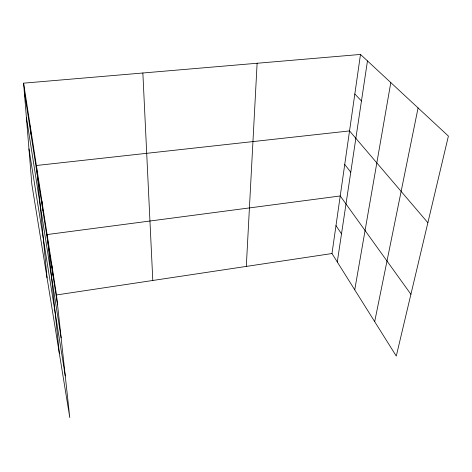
<?xml version="1.0" encoding="UTF-8"?>
<svg xmlns="http://www.w3.org/2000/svg" width="472" height="472" viewBox="0 0 472 472"><rect width="100%" height="100%" fill="white"/><g stroke="black" fill="none" stroke-linecap="round" stroke-linejoin="round"><path stroke-width="0.71" d="M246.307 266.42L257.116 63.254M360.49 54.439L448.4 136.089L396.273 356.077L331.987 253.535L360.49 54.439L23.6 83.166L31.848 184.393L69.779 417.561L56.492 294.959L23.6 83.166M337.285 261.99L367.47 60.923M354.743 289.837L390.798 82.588M374.685 321.65L418.08 107.929M56.492 294.959L331.987 253.535M354.826 94.005L361.458 100.984M427.868 222.731L349.54 130.921L36.385 165.501L47.052 277.861M344.737 164.462L350.767 172.203M410.911 294.298L340.229 195.963L47.111 234.56L59.354 353.445M335.987 225.604L341.51 233.858M28.951 148.851L65.266 375.918M26.391 117.439L61.142 337.875M24.237 91.007L57.572 304.906M51.955 265.736L52.988 275.495M41.937 201.225L42.852 210.447M30.237 125.912L30.987 134.314M142.857 73.001L152.798 280.48"/></g></svg>
